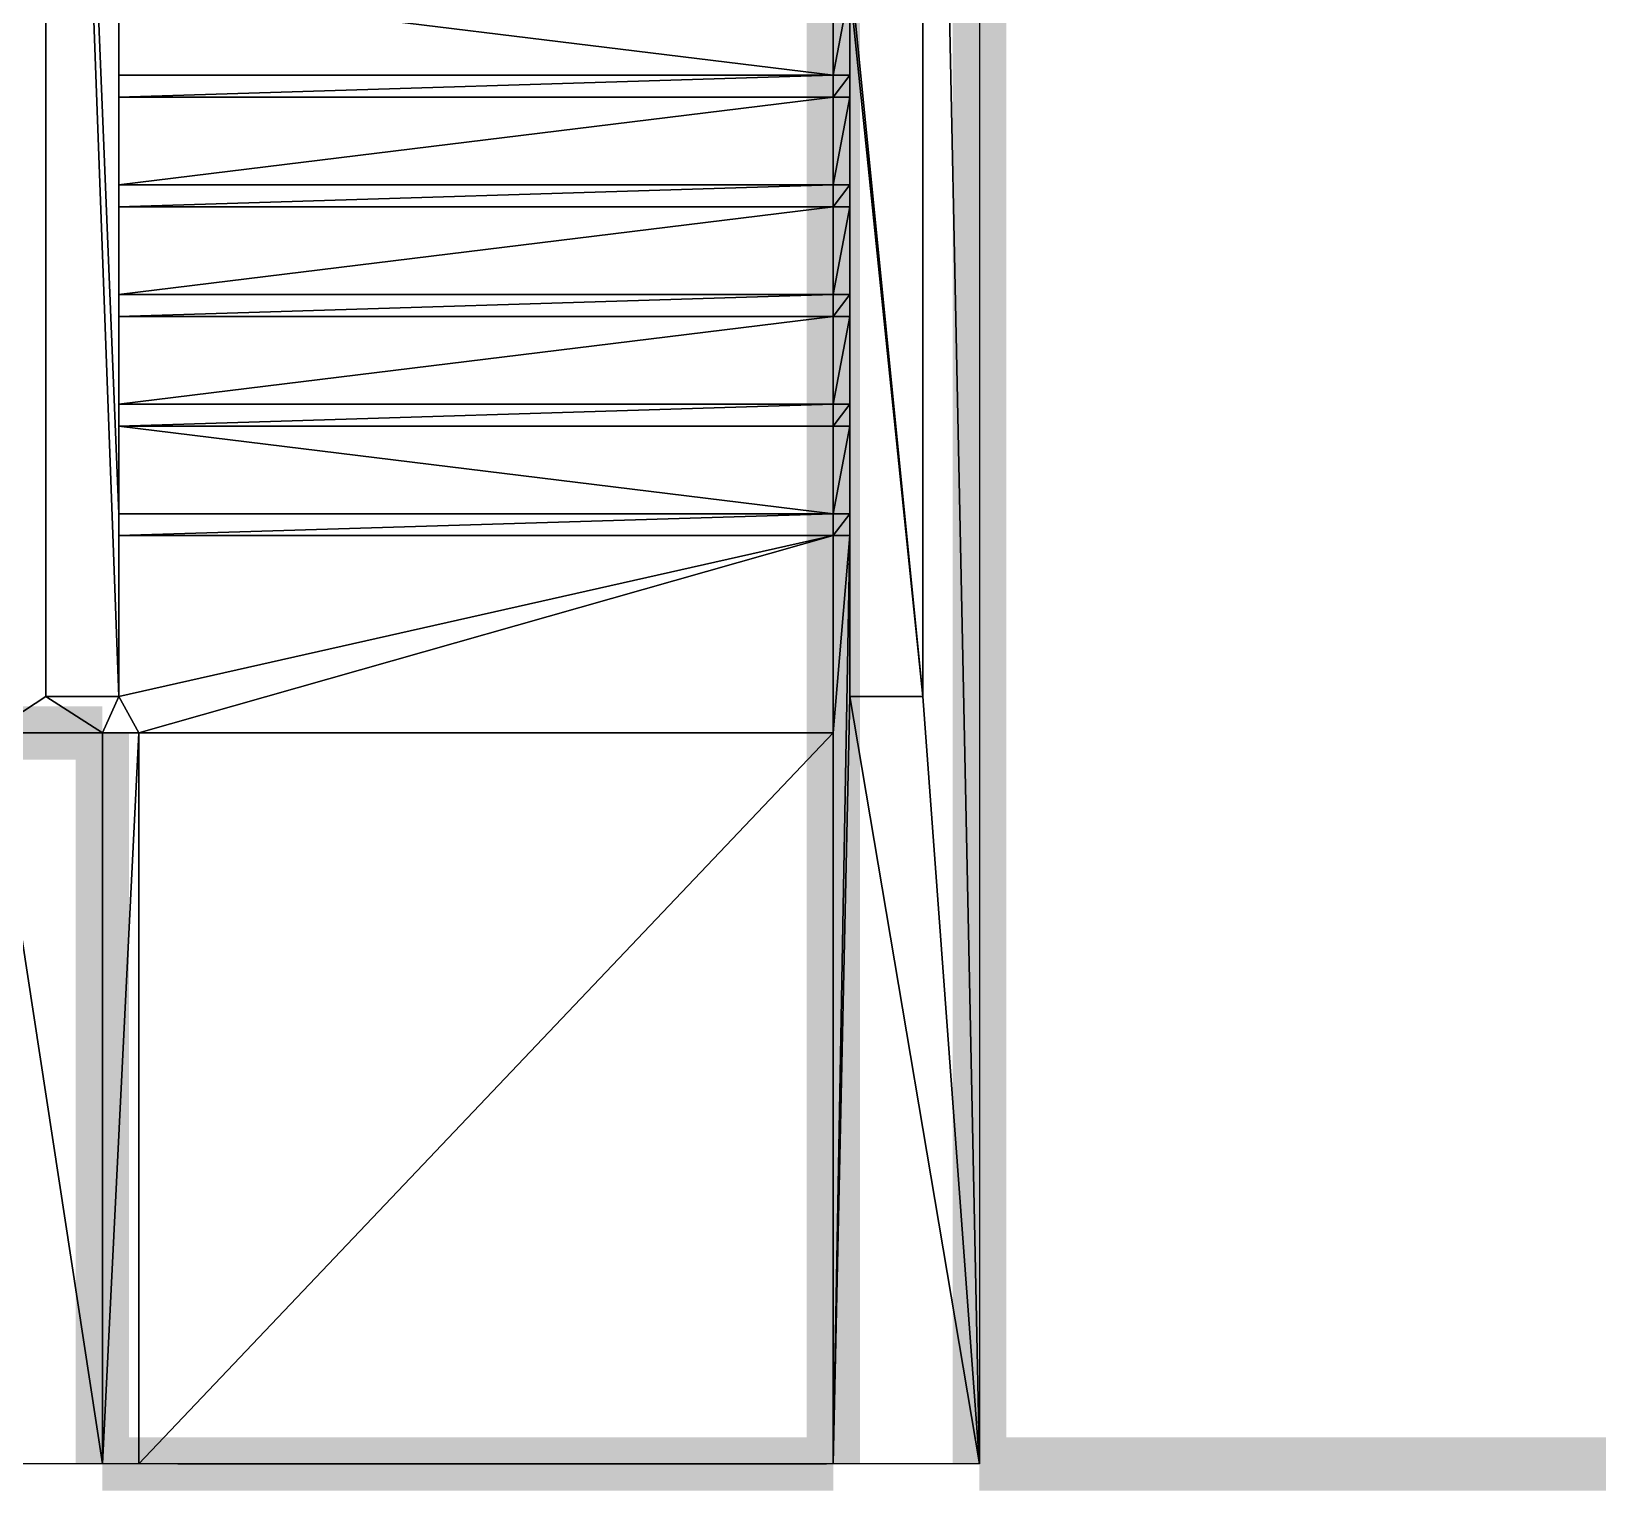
# Model space of a CAD drawing. Extents: x -8.7 to 13.2, y -5.7 to 3.8.
# Drawn here: x 5.976 to 8.119, y -5.684 to -3.688 of the extents above; entities that cross this region are included whole.
import ezdxf

# ---------------------------------------------------------------- set-up
doc = ezdxf.new("R2010")
doc.units = 0
doc.layers.get('0').update_dxf_attribs({"linetype": 'CONTINUOUS'})
doc.layers.add('SECTIONCUTEDGES', color=7, linetype='CONTINUOUS')

msp = doc.modelspace()

# ---------------------------------------------------------------- linework, layer by layer
for p, q in [((5.9963, -4.5978), (5.9963, -1.8978)), ((7.1963, -4.5978), (7.1963, -1.8978)), ((6.0963, -3.7478), (6.0963, -3.6278)), ((7.0963, -3.6278), (7.0963, -3.7478)), ((6.0963, -3.7778), (6.0963, -3.7478)), ((7.0737, -3.7478), (6.0963, -3.7478)), ((7.0963, -3.7478), (7.0737, -3.7478)), ((7.0963, -3.7478), (7.0963, -3.7778)), ((6.0963, -3.8978), (6.0963, -3.7778)), ((7.0737, -3.7778), (6.0963, -3.7778)), ((7.0963, -3.7778), (7.0737, -3.7778)), ((7.0963, -3.7778), (7.0963, -3.8978)), ((6.0963, -3.9278), (6.0963, -3.8978)), ((7.0737, -3.8978), (6.0963, -3.8978)), ((7.0963, -3.8978), (7.0737, -3.8978)), ((7.0963, -3.8978), (7.0963, -3.9278)), ((6.0963, -4.0478), (6.0963, -3.9278)), ((7.0737, -3.9278), (6.0963, -3.9278)), ((7.0963, -3.9278), (7.0737, -3.9278)), ((7.0963, -3.9278), (7.0963, -4.0478)), ((6.0963, -4.0778), (6.0963, -4.0478)), ((7.0737, -4.0478), (6.0963, -4.0478)), ((7.0963, -4.0478), (7.0737, -4.0478)), ((7.0963, -4.0478), (7.0963, -4.0778)), ((6.0963, -4.1978), (6.0963, -4.0778)), ((7.0737, -4.0778), (6.0963, -4.0778)), ((7.0963, -4.0778), (7.0737, -4.0778)), ((7.0963, -4.0778), (7.0963, -4.1978)), ((6.0963, -4.2278), (6.0963, -4.1978)), ((7.0737, -4.1978), (6.0963, -4.1978)), ((7.0963, -4.1978), (7.0737, -4.1978)), ((7.0963, -4.1978), (7.0963, -4.2278)), ((6.0963, -4.3478), (6.0963, -4.2278)), ((7.0737, -4.2278), (6.0963, -4.2278)), ((7.0963, -4.2278), (7.0737, -4.2278)), ((7.0963, -4.2278), (7.0963, -4.3478)), ((6.0963, -4.3778), (6.0963, -4.3478)), ((7.0737, -4.3478), (6.0963, -4.3478)), ((7.0963, -4.3478), (7.0737, -4.3478)), ((7.0963, -4.3778), (7.0963, -4.3478)), ((6.0963, -4.5978), (6.0963, -4.3778)), ((6.0963, -4.3778), (7.0737, -4.3778)), ((7.0737, -4.3778), (7.0963, -4.3778)), ((7.0963, -4.5978), (7.0963, -4.3778)), ((5.9963, -4.5978), (6.0963, -4.5978)), ((7.1963, -4.5978), (7.0963, -4.5978)), ((6.0737, -4.6478), (6.1237, -4.6478)), ((6.1237, -4.6478), (7.0737, -4.6478)), ((6.1237, -5.6478), (6.1237, -4.6478)), ((6.0737, -5.6478), (5.3951, -5.6478)), ((6.1769, -5.6478), (6.2194, -5.6478)), ((6.2074, -5.6478), (6.2194, -5.6478)), ((6.2074, -5.6478), (6.2194, -5.6478)), ((6.2194, -5.6478), (6.2677, -5.6478)), ((6.233, -5.6478), (6.2919, -5.6478)), ((6.2363, -5.6478), (6.2364, -5.6478)), ((6.2364, -5.6478), (6.2365, -5.6478)), ((6.2365, -5.6478), (6.2366, -5.6478)), ((6.2366, -5.6478), (6.2368, -5.6478)), ((6.2368, -5.6478), (6.237, -5.6478)), ((6.237, -5.6478), (6.2372, -5.6478)), ((6.2372, -5.6478), (6.2375, -5.6478)), ((6.2375, -5.6478), (6.2378, -5.6478)), ((6.2378, -5.6478), (6.2381, -5.6478)), ((6.2381, -5.6478), (6.2385, -5.6478)), ((6.2385, -5.6478), (6.2389, -5.6478)), ((6.2389, -5.6478), (6.2393, -5.6478)), ((6.2393, -5.6478), (6.2397, -5.6478)), ((6.2397, -5.6478), (6.2402, -5.6478)), ((6.2402, -5.6478), (6.2407, -5.6478)), ((6.2407, -5.6478), (6.2412, -5.6478)), ((6.2412, -5.6478), (6.2417, -5.6478)), ((6.2417, -5.6478), (6.2423, -5.6478)), ((6.2423, -5.6478), (6.2428, -5.6478)), ((6.2428, -5.6478), (6.2434, -5.6478)), ((6.2434, -5.6478), (6.2439, -5.6478)), ((6.2439, -5.6478), (6.2445, -5.6478)), ((6.2445, -5.6478), (6.2451, -5.6478)), ((6.2451, -5.6478), (6.2456, -5.6478)), ((6.2456, -5.6478), (6.2462, -5.6478)), ((6.2462, -5.6478), (6.2468, -5.6478)), ((6.2468, -5.6478), (6.2473, -5.6478)), ((6.2473, -5.6478), (6.2479, -5.6478)), ((6.2479, -5.6478), (6.2484, -5.6478)), ((6.2484, -5.6478), (6.2489, -5.6478)), ((6.2489, -5.6478), (6.2494, -5.6478)), ((6.2494, -5.6478), (6.2499, -5.6478)), ((6.2499, -5.6478), (6.2504, -5.6478)), ((6.2504, -5.6478), (6.2508, -5.6478)), ((6.2508, -5.6478), (6.2512, -5.6478)), ((6.2512, -5.6478), (6.2516, -5.6478)), ((6.2516, -5.6478), (6.252, -5.6478)), ((6.252, -5.6478), (6.2523, -5.6478)), ((6.2523, -5.6478), (6.2526, -5.6478)), ((6.2526, -5.6478), (6.2529, -5.6478)), ((6.2529, -5.6478), (6.2531, -5.6478)), ((6.2531, -5.6478), (6.2533, -5.6478)), ((6.2533, -5.6478), (6.2535, -5.6478)), ((6.2535, -5.6478), (6.2536, -5.6478)), ((6.2536, -5.6478), (6.2537, -5.6478)), ((6.2537, -5.6478), (6.2538, -5.6478)), ((6.2677, -5.6478), (6.2919, -5.6478)), ((6.2919, -5.6478), (7.0052, -5.6478)), ((6.2919, -5.6478), (6.327, -5.6478)), ((6.3028, -5.6478), (6.3029, -5.6478)), ((6.3028, -5.6478), (6.3029, -5.6478)), ((6.3029, -5.6478), (6.303, -5.6478)), ((6.3029, -5.6478), (6.303, -5.6478)), ((6.303, -5.6478), (6.3031, -5.6478)), ((6.303, -5.6478), (6.3031, -5.6478)), ((6.3031, -5.6478), (6.3032, -5.6478)), ((6.3031, -5.6478), (6.3032, -5.6478)), ((6.3032, -5.6478), (6.3034, -5.6478)), ((6.3032, -5.6478), (6.3034, -5.6478)), ((6.3034, -5.6478), (6.3037, -5.6478)), ((6.3034, -5.6478), (6.3037, -5.6478)), ((6.3037, -5.6478), (6.304, -5.6478)), ((6.3037, -5.6478), (6.304, -5.6478)), ((6.304, -5.6478), (6.3043, -5.6478)), ((6.304, -5.6478), (6.3043, -5.6478)), ((6.3043, -5.6478), (6.3046, -5.6478)), ((6.3043, -5.6478), (6.3046, -5.6478)), ((6.3046, -5.6478), (6.305, -5.6478)), ((6.3046, -5.6478), (6.305, -5.6478)), ((6.305, -5.6478), (6.3053, -5.6478)), ((6.305, -5.6478), (6.3053, -5.6478)), ((6.3053, -5.6478), (6.3058, -5.6478)), ((6.3053, -5.6478), (6.3058, -5.6478)), ((6.3058, -5.6478), (6.3062, -5.6478)), ((6.3058, -5.6478), (6.3062, -5.6478)), ((6.3062, -5.6478), (6.3067, -5.6478)), ((6.3062, -5.6478), (6.3067, -5.6478)), ((6.3067, -5.6478), (6.3072, -5.6478)), ((6.3067, -5.6478), (6.3072, -5.6478)), ((6.3072, -5.6478), (6.3077, -5.6478)), ((6.3072, -5.6478), (6.3077, -5.6478)), ((6.3077, -5.6478), (6.3082, -5.6478)), ((6.3077, -5.6478), (6.3082, -5.6478)), ((6.3082, -5.6478), (6.3087, -5.6478)), ((6.3082, -5.6478), (6.3087, -5.6478)), ((6.3087, -5.6478), (6.3093, -5.6478)), ((6.3087, -5.6478), (6.3093, -5.6478)), ((6.3093, -5.6478), (6.3098, -5.6478)), ((6.3093, -5.6478), (6.3098, -5.6478)), ((6.3098, -5.6478), (6.3104, -5.6478)), ((6.3098, -5.6478), (6.3104, -5.6478)), ((6.3104, -5.6478), (6.3109, -5.6478)), ((6.3104, -5.6478), (6.3109, -5.6478)), ((6.3109, -5.6478), (6.3115, -5.6478)), ((6.3109, -5.6478), (6.3115, -5.6478)), ((6.3115, -5.6478), (6.3121, -5.6478)), ((6.3115, -5.6478), (6.3121, -5.6478)), ((6.3121, -5.6478), (6.3127, -5.6478)), ((6.3121, -5.6478), (6.3127, -5.6478)), ((6.3127, -5.6478), (6.3132, -5.6478)), ((6.3127, -5.6478), (6.3132, -5.6478)), ((6.3132, -5.6478), (6.3138, -5.6478)), ((6.3132, -5.6478), (6.3138, -5.6478)), ((6.3138, -5.6478), (6.3143, -5.6478)), ((6.3138, -5.6478), (6.3143, -5.6478)), ((6.3143, -5.6478), (6.3149, -5.6478)), ((6.3143, -5.6478), (6.3149, -5.6478)), ((6.3149, -5.6478), (6.3154, -5.6478)), ((6.3149, -5.6478), (6.3154, -5.6478)), ((6.3154, -5.6478), (6.3159, -5.6478)), ((6.3154, -5.6478), (6.3159, -5.6478)), ((6.3159, -5.6478), (6.3164, -5.6478)), ((6.3159, -5.6478), (6.3164, -5.6478)), ((6.3164, -5.6478), (6.3168, -5.6478)), ((6.3164, -5.6478), (6.3168, -5.6478)), ((6.3168, -5.6478), (6.3173, -5.6478)), ((6.3168, -5.6478), (6.3173, -5.6478)), ((6.3173, -5.6478), (6.3177, -5.6478)), ((6.3173, -5.6478), (6.3177, -5.6478)), ((6.3177, -5.6478), (6.3181, -5.6478)), ((6.3177, -5.6478), (6.3181, -5.6478)), ((6.3181, -5.6478), (6.3184, -5.6478)), ((6.3181, -5.6478), (6.3184, -5.6478)), ((6.3184, -5.6478), (6.3188, -5.6478)), ((6.3184, -5.6478), (6.3188, -5.6478)), ((6.3188, -5.6478), (6.3191, -5.6478)), ((6.3188, -5.6478), (6.3191, -5.6478)), ((6.3191, -5.6478), (6.3193, -5.6478)), ((6.3191, -5.6478), (6.3193, -5.6478)), ((6.3193, -5.6478), (6.3196, -5.6478)), ((6.3193, -5.6478), (6.3196, -5.6478)), ((6.3196, -5.6478), (6.3198, -5.6478)), ((6.3196, -5.6478), (6.3198, -5.6478)), ((6.3198, -5.6478), (6.32, -5.6478)), ((6.3198, -5.6478), (6.32, -5.6478)), ((6.32, -5.6478), (6.3201, -5.6478)), ((6.32, -5.6478), (6.3201, -5.6478)), ((6.3201, -5.6478), (6.3202, -5.6478)), ((6.3201, -5.6478), (6.3202, -5.6478)), ((6.3202, -5.6478), (6.3202, -5.6478)), ((6.3202, -5.6478), (6.3202, -5.6478)), ((6.5315, -5.6478), (6.5329, -5.6478)), ((6.5329, -5.6478), (6.533, -5.6478)), ((6.533, -5.6478), (6.5333, -5.6478)), ((6.5333, -5.6478), (6.5338, -5.6478)), ((6.5338, -5.6478), (6.5346, -5.6478)), ((6.5346, -5.6478), (6.5356, -5.6478)), ((6.5356, -5.6478), (6.5367, -5.6478)), ((6.5367, -5.6478), (6.5381, -5.6478)), ((6.5381, -5.6478), (6.5396, -5.6478)), ((6.5396, -5.6478), (6.5413, -5.6478)), ((6.5413, -5.6478), (6.5433, -5.6478)), ((6.5433, -5.6478), (6.5453, -5.6478)), ((6.5453, -5.6478), (6.5476, -5.6478)), ((6.5476, -5.6478), (6.55, -5.6478)), ((6.55, -5.6478), (6.5525, -5.6478)), ((6.5525, -5.6478), (6.5552, -5.6478)), ((6.5552, -5.6478), (6.5579, -5.6478)), ((6.5579, -5.6478), (6.5608, -5.6478)), ((6.5608, -5.6478), (6.5638, -5.6478)), ((6.5638, -5.6478), (6.5669, -5.6478)), ((6.5669, -5.6478), (6.57, -5.6478)), ((6.57, -5.6478), (6.5732, -5.6478)), ((6.5732, -5.6478), (6.5764, -5.6478)), ((6.5764, -5.6478), (6.5797, -5.6478)), ((6.5797, -5.6478), (6.583, -5.6478)), ((6.5823, -5.6478), (6.5828, -5.6478)), ((6.5828, -5.6478), (6.5829, -5.6478)), ((6.5829, -5.6478), (6.5832, -5.6478)), ((6.583, -5.6478), (6.983, -5.6478)), ((6.5832, -5.6478), (6.5838, -5.6478)), ((6.5838, -5.6478), (6.5845, -5.6478)), ((6.5845, -5.6478), (6.5855, -5.6478)), ((6.5855, -5.6478), (6.5866, -5.6478)), ((6.5866, -5.6478), (6.588, -5.6478)), ((6.588, -5.6478), (6.5895, -5.6478)), ((6.5895, -5.6478), (6.5913, -5.6478)), ((6.5913, -5.6478), (6.5932, -5.6478)), ((6.5932, -5.6478), (6.5952, -5.6478)), ((6.5952, -5.6478), (6.5975, -5.6478)), ((6.5975, -5.6478), (6.5999, -5.6478)), ((6.5999, -5.6478), (6.6024, -5.6478)), ((6.6024, -5.6478), (6.6051, -5.6478)), ((6.6051, -5.6478), (6.6079, -5.6478)), ((6.6079, -5.6478), (6.6107, -5.6478)), ((6.6107, -5.6478), (6.6137, -5.6478)), ((6.6137, -5.6478), (6.6168, -5.6478)), ((6.6168, -5.6478), (6.6199, -5.6478)), ((6.6199, -5.6478), (6.6231, -5.6478)), ((6.6231, -5.6478), (6.6263, -5.6478)), ((6.6263, -5.6478), (6.6296, -5.6478)), ((6.6296, -5.6478), (6.6329, -5.6478)), ((6.6329, -5.6478), (6.8826, -5.6478)), ((6.6573, -5.6478), (6.6579, -5.6478)), ((6.6886, -5.6478), (6.6892, -5.6478)), ((6.7199, -5.6478), (6.7204, -5.6478)), ((6.7511, -5.6478), (6.7517, -5.6478)), ((6.7824, -5.6478), (6.7829, -5.6478)), ((6.8136, -5.6478), (6.8142, -5.6478)), ((6.8449, -5.6478), (6.8454, -5.6478)), ((6.8761, -5.6478), (6.8767, -5.6478)), ((6.8826, -5.6478), (6.886, -5.6478)), ((6.886, -5.6478), (6.8894, -5.6478)), ((6.8894, -5.6478), (6.8928, -5.6478)), ((6.8928, -5.6478), (6.8961, -5.6478)), ((6.8961, -5.6478), (6.8993, -5.6478)), ((6.8993, -5.6478), (6.9025, -5.6478)), ((6.9025, -5.6478), (6.9056, -5.6478)), ((6.9056, -5.6478), (6.9086, -5.6478)), ((6.9086, -5.6478), (6.9114, -5.6478)), ((6.9114, -5.6478), (6.9141, -5.6478)), ((6.9141, -5.6478), (6.9167, -5.6478)), ((6.9167, -5.6478), (6.9191, -5.6478)), ((6.9191, -5.6478), (6.9213, -5.6478)), ((6.9213, -5.6478), (6.9234, -5.6478)), ((6.9234, -5.6478), (6.9253, -5.6478)), ((6.9253, -5.6478), (6.9269, -5.6478)), ((6.9269, -5.6478), (6.9284, -5.6478)), ((6.9284, -5.6478), (6.9296, -5.6478)), ((6.9296, -5.6478), (6.9307, -5.6478)), ((6.9307, -5.6478), (6.9315, -5.6478)), ((6.9315, -5.6478), (6.932, -5.6478)), ((6.932, -5.6478), (6.9324, -5.6478)), ((6.9324, -5.6478), (6.9325, -5.6478)), ((6.9696, -5.6478), (6.9697, -5.6478)), ((6.9697, -5.6478), (6.9698, -5.6478)), ((6.9698, -5.6478), (6.97, -5.6478)), ((6.97, -5.6478), (6.9702, -5.6478)), ((6.9702, -5.6478), (6.9705, -5.6478)), ((6.9705, -5.6478), (6.9708, -5.6478)), ((6.9708, -5.6478), (6.9713, -5.6478)), ((6.9713, -5.6478), (6.9717, -5.6478)), ((6.9717, -5.6478), (6.9723, -5.6478)), ((6.9723, -5.6478), (6.9729, -5.6478)), ((6.9729, -5.6478), (6.9735, -5.6478)), ((6.9735, -5.6478), (6.9742, -5.6478)), ((6.9742, -5.6478), (6.9749, -5.6478)), ((6.9749, -5.6478), (6.9757, -5.6478)), ((6.9757, -5.6478), (6.9765, -5.6478)), ((6.9765, -5.6478), (6.9774, -5.6478)), ((6.9774, -5.6478), (6.9783, -5.6478)), ((6.9783, -5.6478), (6.9792, -5.6478)), ((6.9792, -5.6478), (6.9801, -5.6478)), ((6.9801, -5.6478), (6.9811, -5.6478)), ((6.9811, -5.6478), (6.9821, -5.6478)), ((6.9821, -5.6478), (6.9831, -5.6478)), ((6.983, -5.6478), (6.9862, -5.6478)), ((6.9831, -5.6478), (6.9841, -5.6478)), ((6.9841, -5.6478), (6.9851, -5.6478)), ((6.9851, -5.6478), (6.9861, -5.6478)), ((6.9861, -5.6478), (6.9871, -5.6478)), ((6.9862, -5.6478), (6.9895, -5.6478)), ((6.9871, -5.6478), (6.9881, -5.6478)), ((6.9881, -5.6478), (6.9891, -5.6478)), ((6.9891, -5.6478), (6.9901, -5.6478)), ((6.9895, -5.6478), (6.9927, -5.6478)), ((6.9901, -5.6478), (6.991, -5.6478)), ((6.991, -5.6478), (6.9919, -5.6478)), ((6.9919, -5.6478), (6.9928, -5.6478)), ((6.9927, -5.6478), (6.9959, -5.6478)), ((6.9928, -5.6478), (6.9937, -5.6478)), ((6.9937, -5.6478), (6.9945, -5.6478)), ((6.9945, -5.6478), (6.9953, -5.6478)), ((6.9953, -5.6478), (6.996, -5.6478)), ((6.9959, -5.6478), (6.999, -5.6478)), ((6.996, -5.6478), (6.9967, -5.6478)), ((6.9967, -5.6478), (6.9973, -5.6478)), ((6.9973, -5.6478), (6.9979, -5.6478)), ((6.9979, -5.6478), (6.9985, -5.6478)), ((6.9985, -5.6478), (6.9989, -5.6478)), ((6.9989, -5.6478), (6.9993, -5.6478)), ((6.999, -5.6478), (7.0021, -5.6478)), ((6.9993, -5.6478), (6.9997, -5.6478)), ((6.9997, -5.6478), (7, -5.6478)), ((7, -5.6478), (7.0002, -5.6478)), ((7.0002, -5.6478), (7.0004, -5.6478)), ((7.0004, -5.6478), (7.0005, -5.6478)), ((7.0005, -5.6478), (7.0005, -5.6478)), ((7.0021, -5.6478), (7.0051, -5.6478)), ((7.0051, -5.6478), (7.0079, -5.6478)), ((7.0052, -5.6478), (7.0642, -5.6478)), ((7.0052, -5.6478), (7.0642, -5.6478)), ((7.0079, -5.6478), (7.0107, -5.6478)), ((7.0107, -5.6478), (7.0134, -5.6478)), ((7.0134, -5.6478), (7.0159, -5.6478)), ((7.0159, -5.6478), (7.0183, -5.6478)), ((7.0183, -5.6478), (7.0205, -5.6478)), ((7.0205, -5.6478), (7.0226, -5.6478)), ((7.0226, -5.6478), (7.0245, -5.6478)), ((7.0245, -5.6478), (7.0262, -5.6478)), ((7.0262, -5.6478), (7.0277, -5.6478)), ((7.0277, -5.6478), (7.0291, -5.6478)), ((7.0291, -5.6478), (7.0302, -5.6478)), ((7.0302, -5.6478), (7.0312, -5.6478)), ((7.0312, -5.6478), (7.0319, -5.6478)), ((7.0319, -5.6478), (7.0325, -5.6478)), ((7.0325, -5.6478), (7.0328, -5.6478)), ((7.0328, -5.6478), (7.0329, -5.6478)), ((7.2737, -5.6478), (7.0737, -5.6478))]:
    msp.add_line(p, q)
at = {"layer": 'SECTIONCUTEDGES'}
for points in [[(7.2737, -5.6478, 0.0731, 0.0731, 0), (7.2737, -1.6478, 0.0731, 0.0731, 0)], [(7.0737, -3.7478, 0.0731, 0.0731, 0), (7.0737, -3.6278, 0.0731, 0.0731, 0)], [(7.0737, -3.7778, 0.0731, 0.0731, 0), (7.0737, -3.7478, 0.0731, 0.0731, 0)], [(7.0737, -3.8978, 0.0731, 0.0731, 0), (7.0737, -3.7778, 0.0731, 0.0731, 0)], [(7.0737, -3.9278, 0.0731, 0.0731, 0), (7.0737, -3.8978, 0.0731, 0.0731, 0)], [(7.0737, -4.0478, 0.0731, 0.0731, 0), (7.0737, -3.9278, 0.0731, 0.0731, 0)], [(7.0737, -4.0778, 0.0731, 0.0731, 0), (7.0737, -4.0478, 0.0731, 0.0731, 0)], [(7.0737, -4.1978, 0.0731, 0.0731, 0), (7.0737, -4.0778, 0.0731, 0.0731, 0)], [(7.0737, -4.2278, 0.0731, 0.0731, 0), (7.0737, -4.1978, 0.0731, 0.0731, 0)], [(7.0737, -4.3478, 0.0731, 0.0731, 0), (7.0737, -4.2278, 0.0731, 0.0731, 0)], [(7.0737, -4.3778, 0.0731, 0.0731, 0), (7.0737, -4.3478, 0.0731, 0.0731, 0)], [(7.0737, -4.6478, 0.0731, 0.0731, 0), (7.0737, -4.3778, 0.0731, 0.0731, 0)], [(5.9201, -4.6478, 0.0731, 0.0731, 0), (6.0737, -4.6478, 0.0731, 0.0731, 0)], [(6.0737, -5.6478, 0.0731, 0.0731, 0), (6.0737, -4.6478, 0.0731, 0.0731, 0)], [(7.0737, -5.6478, 0.0731, 0.0731, 0), (7.0737, -4.6478, 0.0731, 0.0731, 0)], [(6.0737, -5.6478, 0.0731, 0.0731, 0), (6.1237, -5.6478, 0.0731, 0.0731, 0)], [(6.1237, -5.6478, 0.0731, 0.0731, 0), (7.0737, -5.6478, 0.0731, 0.0731, 0)], [(7.2737, -5.6478, 0.0731, 0.0731, 0), (13.1515, -5.6478, 0.0731, 0.0731, 0)]]:
    msp.add_lwpolyline(points, format="xyseb", dxfattribs=at)

# ---------------------------------------------------------------- meshes
at = {"color": 254}
mesh = msp.add_polyface(dxfattribs=at)
corners = [(5.9963, -1.6478), (5.9201, -4.6478), (5.9201, -1.6478), (5.9963, -4.5978), (5.9963, -1.8978), (5.9963, -1.6578), (5.9963, -1.8878), (7.0737, -4.3778), (6.0963, -4.5978), (6.0963, -4.3778), (6.1237, -4.6478), (7.0737, -4.6478), (6.0737, -4.6478)]
mesh.append_faces([[corners[k] for k in face] for face in [(0, 1, 2), (4, 5, 6), (7, 8, 9), (10, 7, 11)]], dxfattribs={"vtx0": -1, "color": 254})
mesh.append_faces([[corners[k] for k in face] for face in [(3, 0, 4), (12, 8, 10)]], dxfattribs={"vtx0": -1, "vtx1": -1, "color": 254})
mesh.append_faces([[corners[k] for k in face] for face in [(1, 0, 3), (8, 7, 10)]], dxfattribs={"vtx0": -1, "vtx1": -1, "vtx2": -1, "color": 254})
mesh.append_faces([[corners[k] for k in face] for face in [(4, 0, 5), (3, 12, 1), (12, 3, 8)]], dxfattribs={"vtx0": -1, "vtx2": -1, "color": 254})
at = {"color": 7}
mesh = msp.add_polyface(dxfattribs=at)
corners = [(7.2737, -1.6478), (7.1963, -1.6578), (7.1963, -1.6478), (7.1963, -1.8878), (7.1963, -1.8978), (7.0963, -4.3778), (7.0737, -4.6478), (7.0737, -4.3778), (7.0737, -5.6478), (7.0963, -4.5978), (7.2737, -5.6478), (7.1963, -4.5978)]
mesh.append_faces([[corners[k] for k in face] for face in [(0, 1, 2), (5, 6, 7)]], dxfattribs={"vtx0": -1, "color": 7})
mesh.append_faces([[corners[k] for k in face] for face in [(1, 0, 3), (3, 0, 4), (6, 5, 8), (8, 9, 10), (10, 4, 0)]], dxfattribs={"vtx0": -1, "vtx1": -1, "color": 7})
mesh.append_faces([[corners[k] for k in face] for face in [(8, 5, 9), (10, 9, 11), (10, 11, 4)]], dxfattribs={"vtx0": -1, "vtx2": -1, "color": 7})
at = {"color": 9}
mesh = msp.add_polyface(dxfattribs=at)
corners = [(5.9963, -1.8978), (6.0963, -4.5978), (5.9963, -4.5978), (6.0963, -4.3478), (6.0963, -4.3778), (6.0963, -1.8978), (6.0963, -3.7478), (6.0963, -3.6278), (6.0963, -1.9478), (6.0963, -1.9778), (6.0963, -2.0978), (6.0963, -2.1278), (6.0963, -2.2478), (6.0963, -2.2778), (6.0963, -2.3978), (6.0963, -2.4278), (6.0963, -2.5478), (6.0963, -2.5778), (6.0963, -2.6978), (6.0963, -2.7278), (6.0963, -2.8478), (6.0963, -2.8778), (6.0963, -2.9978), (6.0963, -3.0278), (6.0963, -3.1478), (6.0963, -3.1778), (6.0963, -3.2978), (6.0963, -3.3278), (6.0963, -3.4478), (6.0963, -3.4778), (6.0963, -3.5978), (6.0963, -4.2278), (6.0963, -3.7778), (6.0963, -3.8978), (6.0963, -3.9278), (6.0963, -4.0478), (6.0963, -4.0778), (6.0963, -4.1978)]
mesh.append_faces([[corners[k] for k in face] for face in [(0, 1, 2), (1, 3, 4), (7, 29, 30), (31, 36, 37)]], dxfattribs={"vtx0": -1, "color": 9})
mesh.append_faces([[corners[k] for k in face] for face in [(5, 3, 0), (6, 5, 7)]], dxfattribs={"vtx0": -1, "vtx1": -1, "color": 9})
mesh.append_faces([[corners[k] for k in face] for face in [(1, 0, 3), (3, 5, 6)]], dxfattribs={"vtx0": -1, "vtx1": -1, "vtx2": -1, "color": 9})
mesh.append_faces([[corners[k] for k in face] for face in [(7, 5, 8), (7, 8, 9), (7, 9, 10), (7, 10, 11), (7, 11, 12), (7, 12, 13), (7, 13, 14), (7, 14, 15), (7, 15, 16), (7, 16, 17), (7, 17, 18), (7, 18, 19), (7, 19, 20), (7, 20, 21), (7, 21, 22), (7, 22, 23), (7, 23, 24), (7, 24, 25), (7, 25, 26), (7, 26, 27), (7, 27, 28), (7, 28, 29), (6, 31, 3), (31, 6, 32), (31, 32, 33), (31, 33, 34), (31, 34, 35), (31, 35, 36)]], dxfattribs={"vtx0": -1, "vtx2": -1, "color": 9})
mesh = msp.add_polyface(dxfattribs=at)
corners = [(7.1963, -1.8978), (7.0963, -1.9478), (7.0963, -1.8978), (7.0963, -1.9778), (7.0963, -2.0978), (7.0963, -2.1278), (7.0963, -2.2478), (7.0963, -2.2778), (7.0963, -2.3978), (7.0963, -2.4278), (7.0963, -2.5478), (7.0963, -2.6978), (7.0963, -2.8478), (7.0963, -2.9978), (7.0963, -3.1478), (7.0963, -3.2978), (7.0963, -3.4478), (7.0963, -3.5978), (7.1963, -4.5978), (7.0963, -3.6278), (7.0963, -3.7778), (7.0963, -3.7478), (7.0963, -3.8978), (7.0963, -3.9278), (7.0963, -4.0478), (7.0963, -4.0778), (7.0963, -4.1978), (7.0963, -4.2278), (7.0963, -4.3478), (7.0963, -4.3778), (7.0963, -4.5978), (7.0963, -3.4778), (7.0963, -3.3278), (7.0963, -3.1778), (7.0963, -3.0278), (7.0963, -2.8778), (7.0963, -2.7278), (7.0963, -2.5778)]
mesh.append_faces([[corners[k] for k in face] for face in [(0, 1, 2), (19, 20, 21)]], dxfattribs={"vtx0": -1, "color": 9})
mesh.append_faces([[corners[k] for k in face] for face in [(1, 0, 3), (3, 0, 4), (4, 0, 5), (5, 0, 6), (6, 0, 7), (7, 0, 8), (8, 0, 9), (9, 0, 10), (20, 19, 22), (22, 19, 23), (23, 19, 24), (24, 19, 25), (25, 19, 26), (26, 19, 27), (27, 19, 28), (28, 19, 29), (29, 19, 30), (30, 19, 18)]], dxfattribs={"vtx0": -1, "vtx1": -1, "color": 9})
mesh.append_faces([[corners[k] for k in face] for face in [(10, 0, 11), (11, 0, 12), (12, 0, 13), (13, 0, 14), (14, 0, 15), (15, 0, 16), (16, 0, 17)]], dxfattribs={"vtx0": -1, "vtx1": -1, "vtx2": -1, "color": 9})
mesh.append_faces([[corners[k] for k in face] for face in [(17, 0, 18), (18, 19, 17)]], dxfattribs={"vtx0": -1, "vtx2": -1, "color": 9})
mesh.append_faces([[corners[k] for k in face] for face in [(17, 31, 16), (16, 32, 15), (15, 33, 14), (14, 34, 13), (13, 35, 12), (12, 36, 11), (11, 37, 10)]], dxfattribs={"vtx2": -1, "color": 9})
at = {"color": 254}
mesh = msp.add_polyface(dxfattribs=at)
corners = [(6.0963, -3.6278), (7.0737, -3.7478), (6.0963, -3.7478), (7.0737, -3.6278)]
mesh.append_faces([[corners[k] for k in face] for face in [(0, 1, 2), (1, 0, 3)]], dxfattribs={"vtx0": -1, "color": 254})
at = {"color": 7}
mesh = msp.add_polyface(dxfattribs=at)
corners = [(7.0963, -3.6278), (7.0737, -3.7478), (7.0737, -3.6278), (7.0963, -3.7478)]
mesh.append_faces([[corners[k] for k in face] for face in [(0, 1, 2), (1, 0, 3)]], dxfattribs={"vtx0": -1, "color": 7})
mesh = msp.add_polyface(dxfattribs=at)
corners = [(7.0737, -3.7478), (6.0963, -3.7778), (6.0963, -3.7478), (7.0737, -3.7778)]
mesh.append_faces([[corners[k] for k in face] for face in [(0, 1, 2), (1, 0, 3)]], dxfattribs={"vtx0": -1, "color": 7})
mesh = msp.add_polyface(dxfattribs=at)
corners = [(7.0963, -3.7478), (7.0737, -3.7778), (7.0737, -3.7478), (7.0963, -3.7778)]
mesh.append_faces([[corners[k] for k in face] for face in [(0, 1, 2), (1, 0, 3)]], dxfattribs={"vtx0": -1, "color": 7})
at = {"color": 254}
mesh = msp.add_polyface(dxfattribs=at)
corners = [(7.0737, -3.7778), (6.0963, -3.8978), (6.0963, -3.7778), (7.0737, -3.8978)]
mesh.append_faces([[corners[k] for k in face] for face in [(0, 1, 2), (1, 0, 3)]], dxfattribs={"vtx0": -1, "color": 254})
at = {"color": 7}
mesh = msp.add_polyface(dxfattribs=at)
corners = [(7.0963, -3.7778), (7.0737, -3.8978), (7.0737, -3.7778), (7.0963, -3.8978)]
mesh.append_faces([[corners[k] for k in face] for face in [(0, 1, 2), (1, 0, 3)]], dxfattribs={"vtx0": -1, "color": 7})
mesh = msp.add_polyface(dxfattribs=at)
corners = [(7.0737, -3.8978), (6.0963, -3.9278), (6.0963, -3.8978), (7.0737, -3.9278)]
mesh.append_faces([[corners[k] for k in face] for face in [(0, 1, 2), (1, 0, 3)]], dxfattribs={"vtx0": -1, "color": 7})
mesh = msp.add_polyface(dxfattribs=at)
corners = [(7.0963, -3.8978), (7.0737, -3.9278), (7.0737, -3.8978), (7.0963, -3.9278)]
mesh.append_faces([[corners[k] for k in face] for face in [(0, 1, 2), (1, 0, 3)]], dxfattribs={"vtx0": -1, "color": 7})
at = {"color": 254}
mesh = msp.add_polyface(dxfattribs=at)
corners = [(7.0737, -3.9278), (6.0963, -4.0478), (6.0963, -3.9278), (7.0737, -4.0478)]
mesh.append_faces([[corners[k] for k in face] for face in [(0, 1, 2), (1, 0, 3)]], dxfattribs={"vtx0": -1, "color": 254})
at = {"color": 7}
mesh = msp.add_polyface(dxfattribs=at)
corners = [(7.0963, -3.9278), (7.0737, -4.0478), (7.0737, -3.9278), (7.0963, -4.0478)]
mesh.append_faces([[corners[k] for k in face] for face in [(0, 1, 2), (1, 0, 3)]], dxfattribs={"vtx0": -1, "color": 7})
mesh = msp.add_polyface(dxfattribs=at)
corners = [(7.0737, -4.0478), (6.0963, -4.0778), (6.0963, -4.0478), (7.0737, -4.0778)]
mesh.append_faces([[corners[k] for k in face] for face in [(0, 1, 2), (1, 0, 3)]], dxfattribs={"vtx0": -1, "color": 7})
mesh = msp.add_polyface(dxfattribs=at)
corners = [(7.0963, -4.0478), (7.0737, -4.0778), (7.0737, -4.0478), (7.0963, -4.0778)]
mesh.append_faces([[corners[k] for k in face] for face in [(0, 1, 2), (1, 0, 3)]], dxfattribs={"vtx0": -1, "color": 7})
at = {"color": 254}
mesh = msp.add_polyface(dxfattribs=at)
corners = [(7.0737, -4.0778), (6.0963, -4.1978), (6.0963, -4.0778), (7.0737, -4.1978)]
mesh.append_faces([[corners[k] for k in face] for face in [(0, 1, 2), (1, 0, 3)]], dxfattribs={"vtx0": -1, "color": 254})
at = {"color": 7}
mesh = msp.add_polyface(dxfattribs=at)
corners = [(7.0963, -4.0778), (7.0737, -4.1978), (7.0737, -4.0778), (7.0963, -4.1978)]
mesh.append_faces([[corners[k] for k in face] for face in [(0, 1, 2), (1, 0, 3)]], dxfattribs={"vtx0": -1, "color": 7})
mesh = msp.add_polyface(dxfattribs=at)
corners = [(7.0737, -4.1978), (6.0963, -4.2278), (6.0963, -4.1978), (7.0737, -4.2278)]
mesh.append_faces([[corners[k] for k in face] for face in [(0, 1, 2), (1, 0, 3)]], dxfattribs={"vtx0": -1, "color": 7})
mesh = msp.add_polyface(dxfattribs=at)
corners = [(7.0963, -4.1978), (7.0737, -4.2278), (7.0737, -4.1978), (7.0963, -4.2278)]
mesh.append_faces([[corners[k] for k in face] for face in [(0, 1, 2), (1, 0, 3)]], dxfattribs={"vtx0": -1, "color": 7})
at = {"color": 254}
mesh = msp.add_polyface(dxfattribs=at)
corners = [(6.0963, -4.2278), (7.0737, -4.3478), (6.0963, -4.3478), (7.0737, -4.2278)]
mesh.append_faces([[corners[k] for k in face] for face in [(0, 1, 2), (1, 0, 3)]], dxfattribs={"vtx0": -1, "color": 254})
at = {"color": 7}
mesh = msp.add_polyface(dxfattribs=at)
corners = [(7.0963, -4.2278), (7.0737, -4.3478), (7.0737, -4.2278), (7.0963, -4.3478)]
mesh.append_faces([[corners[k] for k in face] for face in [(0, 1, 2), (1, 0, 3)]], dxfattribs={"vtx0": -1, "color": 7})
mesh = msp.add_polyface(dxfattribs=at)
corners = [(7.0737, -4.3478), (6.0963, -4.3778), (6.0963, -4.3478), (7.0737, -4.3778)]
mesh.append_faces([[corners[k] for k in face] for face in [(0, 1, 2), (1, 0, 3)]], dxfattribs={"vtx0": -1, "color": 7})
mesh = msp.add_polyface(dxfattribs=at)
corners = [(7.0963, -4.3478), (7.0737, -4.3778), (7.0737, -4.3478), (7.0963, -4.3778)]
mesh.append_faces([[corners[k] for k in face] for face in [(0, 1, 2), (1, 0, 3)]], dxfattribs={"vtx0": -1, "color": 7})
mesh = msp.add_polyface(dxfattribs=at)
corners = [(5.9201, -4.6478), (5.3951, -5.6478), (5.3951, -4.6478), (6.0737, -5.6478), (6.0737, -4.6478)]
mesh.append_faces([[corners[k] for k in face] for face in [(0, 1, 2), (3, 0, 4)]], dxfattribs={"vtx0": -1, "color": 7})
mesh.append_faces([[corners[k] for k in face] for face in [(1, 0, 3)]], dxfattribs={"vtx0": -1, "vtx1": -1, "color": 7})
at = {"color": 254}
mesh = msp.add_polyface(dxfattribs=at)
corners = [(6.1237, -4.6478), (6.0737, -5.6478), (6.0737, -4.6478), (6.1237, -5.6478)]
mesh.append_faces([[corners[k] for k in face] for face in [(0, 1, 2), (1, 0, 3)]], dxfattribs={"vtx0": -1, "color": 254})
mesh = msp.add_polyface(dxfattribs=at)
corners = [(7.0737, -4.6478), (6.1237, -5.6478), (6.1237, -4.6478), (7.0737, -5.6478)]
mesh.append_faces([[corners[k] for k in face] for face in [(0, 1, 2), (1, 0, 3)]], dxfattribs={"vtx0": -1, "color": 254})

doc.saveas('drawing.dxf')
